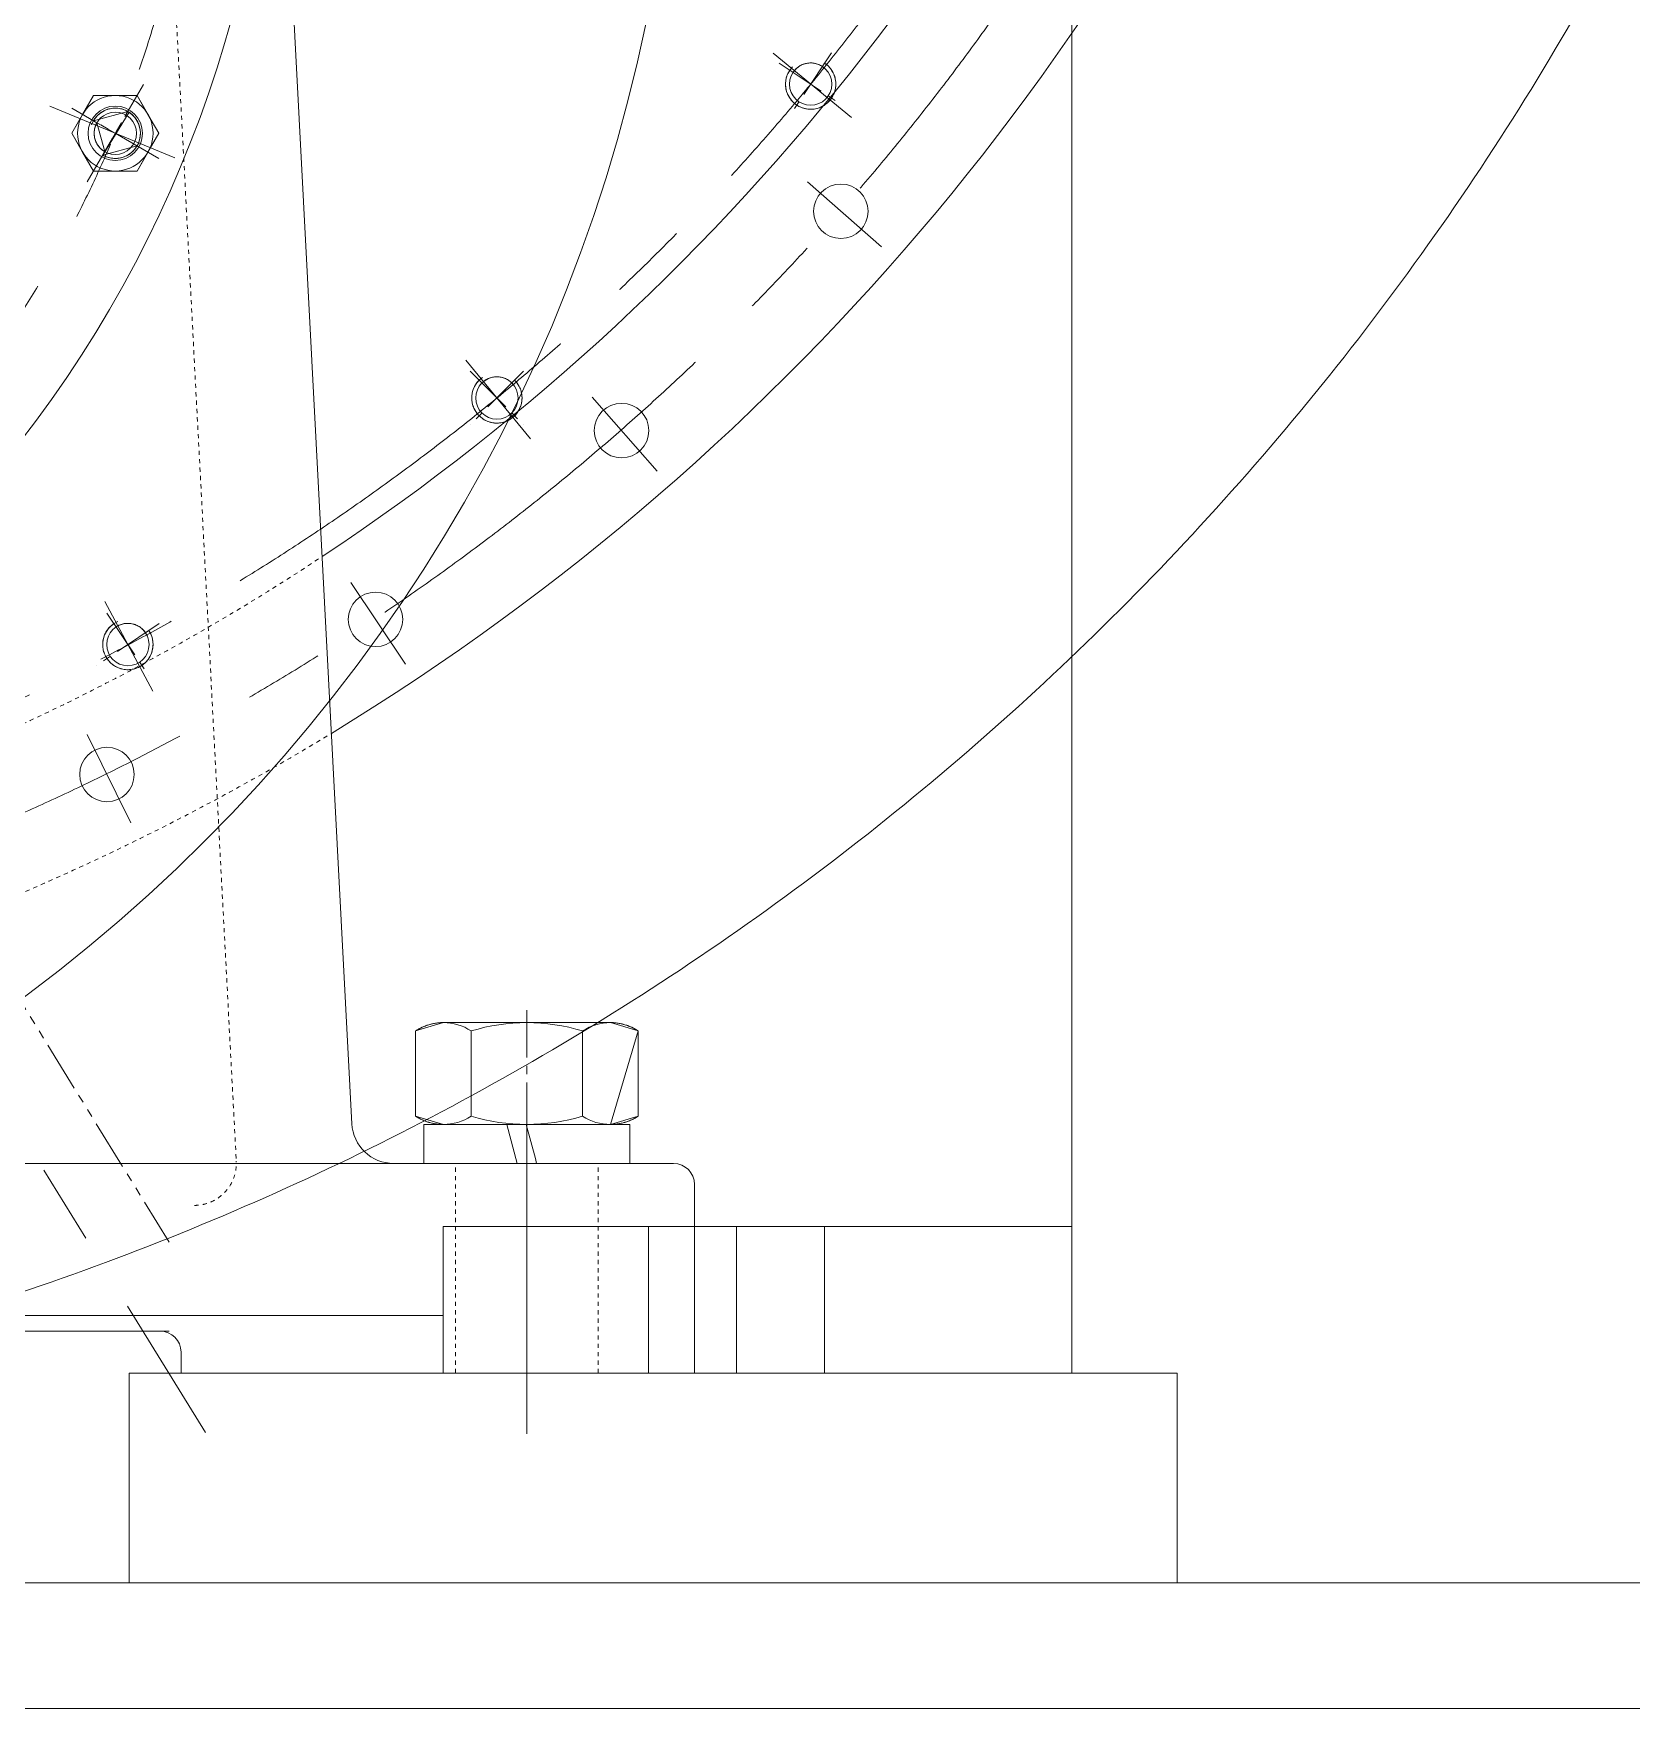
# Model space of a CAD drawing. Header units: millimetres. Extents: x 2 to 671028, y -1 to 511258.
# Drawn here: x 109114 to 118796, y 82468 to 92616 of the extents above; entities that cross this region are included whole.
import ezdxf

# ---------------------------------------------------------------- set-up
doc = ezdxf.new("R2010")
doc.units = ezdxf.units.MM
doc.header["$LTSCALE"] = 25.4
for name, pattern in [('ACAD_ISO02W100', [15, 12, -3]), ('CENTER', [50.8, 31.75, -6.35, 6.35, -6.35]), ('双点画线', [22, 12, -2, 2, -2, 2, -2]), ('点画线', [18, 12, -2, 2, -2]), ('虚线', [2, 1, -1])]:
    doc.linetypes.add(name, pattern=pattern)
for name, color, linetype, lineweight in [('CAXA1', 5, 'CENTER', 5), ('中心线层', 5, 'CENTER', 5), ('细实线层', 7, 'Continuous', 5), ('虚线层', 6, 'ACAD_ISO02W100', 5)]:
    doc.layers.add(name, color=color, linetype=linetype, lineweight=lineweight)

msp = doc.modelspace()

# ---------------------------------------------------------------- linework, layer by layer
at = {"color": 7, "lineweight": 5}
for p, q in [((115405.35, 105015.85), (115405.35, 84499.48)), ((110569.25, 95045.88), (111042.75, 86010.98)), ((113673.94, 92342.66), (113672.38, 92334.84)), ((113675.9, 92350.4), (113673.94, 92342.66)), ((113678.27, 92358.02), (113675.9, 92350.4)), ((113681.03, 92365.5), (113678.27, 92358.02)), ((113684.18, 92372.83), (113681.03, 92365.5)), ((113687.71, 92379.99), (113684.18, 92372.83)), ((113691.61, 92386.95), (113687.71, 92379.99)), ((113695.86, 92393.7), (113691.61, 92386.95)), ((113715.87, 92380.33), (113695.86, 92393.7)), ((113695.86, 92393.7), (113695.86, 92393.7)), ((113719.75, 92385.82), (113715.87, 92380.33)), ((113715.87, 92380.33), (113715.87, 92380.33)), ((113723.91, 92391.1), (113719.75, 92385.82)), ((113728.34, 92396.15), (113723.91, 92391.1)), ((113733.02, 92400.96), (113728.34, 92396.15)), ((113737.96, 92405.52), (113733.02, 92400.96)), ((113743.12, 92409.82), (113737.96, 92405.52)), ((113748.51, 92413.84), (113743.12, 92409.82)), ((113754.09, 92417.57), (113748.51, 92413.84)), ((113759.87, 92421.01), (113754.09, 92417.57)), ((113765.82, 92424.14), (113759.87, 92421.01)), ((113771.92, 92426.95), (113765.82, 92424.14)), ((113778.16, 92429.44), (113771.92, 92426.95)), ((113784.52, 92431.6), (113778.16, 92429.44)), ((113790.99, 92433.42), (113784.52, 92431.6)), ((113797.54, 92434.9), (113790.99, 92433.42)), ((113804.16, 92436.04), (113797.54, 92434.9)), ((113810.84, 92436.83), (113804.16, 92436.04)), ((113817.54, 92437.27), (113810.84, 92436.83)), ((113824.26, 92437.36), (113817.54, 92437.27)), ((113830.97, 92437.1), (113824.26, 92437.36)), ((113837.66, 92436.48), (113830.97, 92437.1)), ((113844.31, 92435.52), (113837.66, 92436.48)), ((113850.9, 92434.21), (113844.31, 92435.52)), ((113857.42, 92432.55), (113850.9, 92434.21)), ((113863.83, 92430.56), (113857.42, 92432.55)), ((113870.14, 92428.23), (113863.83, 92430.56)), ((113876.31, 92425.58), (113870.14, 92428.23)), ((113882.34, 92422.61), (113876.31, 92425.58)), ((113888.2, 92419.33), (113882.34, 92422.61)), ((113893.88, 92415.74), (113888.2, 92419.33)), ((113907.25, 92435.75), (113893.88, 92415.74)), ((113893.88, 92415.74), (113893.88, 92415.74)), ((113913.76, 92431.14), (113907.25, 92435.75)), ((113907.25, 92435.75), (113907.25, 92435.75)), ((113920.03, 92426.2), (113913.76, 92431.14)), ((113926.03, 92420.94), (113920.03, 92426.2)), ((113931.74, 92415.37), (113926.03, 92420.94)), ((113937.16, 92409.51), (113931.74, 92415.37)), ((113942.26, 92403.38), (113937.16, 92409.51)), ((113947.04, 92396.99), (113942.26, 92403.38)), ((113951.47, 92390.35), (113947.04, 92396.99)), ((113955.55, 92383.5), (113951.47, 92390.35)), ((113959.26, 92376.44), (113955.55, 92383.5)), ((113962.6, 92369.19), (113959.26, 92376.44)), ((113965.56, 92361.78), (113962.6, 92369.19)), ((113968.12, 92354.22), (113965.56, 92361.78)), ((113970.29, 92346.54), (113968.12, 92354.22)), ((113972.05, 92338.76), (113970.29, 92346.54)), ((109477.57, 92239.78), (109345.59, 92011.18)), ((109411.58, 92125.48), (109477.57, 92239.78)), ((109477.57, 92239.78), (109477.57, 92239.78)), ((109477.57, 92239.78), (109609.56, 92239.78)), ((109741.54, 92239.78), (109477.57, 92239.78)), ((109609.56, 92239.78), (109609.56, 92239.78)), ((109609.56, 92239.78), (109741.54, 92239.78)), ((109741.54, 92239.78), (109741.54, 92239.78)), ((109741.54, 92239.78), (109807.53, 92125.48)), ((109873.52, 92011.18), (109741.54, 92239.78)), ((113670.51, 92319), (113670.19, 92311.03)), ((113670.19, 92311.03), (113670.3, 92303.05)), ((113670.3, 92303.05), (113670.82, 92295.09)), ((113671.24, 92326.94), (113670.51, 92319)), ((113670.82, 92295.09), (113671.76, 92287.16)), ((113672.38, 92334.84), (113671.24, 92326.94)), ((113671.76, 92287.16), (113673.11, 92279.3)), ((113673.11, 92279.3), (113674.87, 92271.52)), ((113674.87, 92271.52), (113677.03, 92263.84)), ((113677.03, 92263.84), (113679.6, 92256.28)), ((113679.6, 92256.28), (113682.56, 92248.87)), ((113682.56, 92248.87), (113685.9, 92241.63)), ((113685.9, 92241.63), (113689.61, 92234.56)), ((113957.45, 92238.07), (113960.98, 92245.23)), ((113960.98, 92245.23), (113964.13, 92252.56)), ((113964.13, 92252.56), (113966.89, 92260.04)), ((113966.89, 92260.04), (113969.26, 92267.66)), ((113969.26, 92267.66), (113971.22, 92275.4)), ((113971.22, 92275.4), (113972.78, 92283.22)), ((113973.4, 92330.9), (113972.05, 92338.76)), ((113972.78, 92283.22), (113973.92, 92291.12)), ((113974.34, 92322.98), (113973.4, 92330.9)), ((113973.92, 92291.12), (113974.65, 92299.06)), ((113974.86, 92315.01), (113974.34, 92322.98)), ((113974.65, 92299.06), (113974.97, 92307.04)), ((113974.97, 92307.04), (113974.86, 92315.01)), ((109477.57, 92087.38), (109685.76, 92143.17)), ((109526.55, 92139), (109519.98, 92134.48)), ((109533.36, 92143.17), (109526.55, 92139)), ((109540.37, 92146.97), (109533.36, 92143.17)), ((109692.56, 92139), (109533.36, 91879.2)), ((109547.57, 92150.41), (109540.37, 92146.97)), ((109554.94, 92153.46), (109547.57, 92150.41)), ((109562.46, 92156.12), (109554.94, 92153.46)), ((109570.11, 92158.39), (109562.46, 92156.12)), ((109577.87, 92160.25), (109570.11, 92158.39)), ((109585.72, 92161.71), (109577.87, 92160.25)), ((109593.63, 92162.75), (109585.72, 92161.71)), ((109601.58, 92163.37), (109593.63, 92162.75)), ((109609.56, 92163.58), (109601.58, 92163.37)), ((109617.53, 92163.37), (109609.56, 92163.58)), ((109625.49, 92162.75), (109617.53, 92163.37)), ((109633.4, 92161.71), (109625.49, 92162.75)), ((109641.24, 92160.25), (109633.4, 92161.71)), ((109649, 92158.39), (109641.24, 92160.25)), ((109656.65, 92156.12), (109649, 92158.39)), ((109664.17, 92153.46), (109656.65, 92156.12)), ((109671.54, 92150.41), (109664.17, 92153.46)), ((109678.74, 92146.97), (109671.54, 92150.41)), ((109685.76, 92143.17), (109678.74, 92146.97)), ((109699.13, 92134.48), (109692.56, 92139)), ((113689.61, 92234.56), (113693.69, 92227.71)), ((113693.69, 92227.71), (113698.12, 92221.07)), ((113698.12, 92221.07), (113702.9, 92214.68)), ((113702.9, 92214.68), (113708, 92208.55)), ((113708, 92208.55), (113713.41, 92202.69)), ((113713.41, 92202.69), (113719.13, 92197.12)), ((113719.13, 92197.12), (113725.13, 92191.86)), ((113725.13, 92191.86), (113731.39, 92186.92)), ((113731.39, 92186.92), (113737.91, 92182.31)), ((113737.91, 92182.31), (113737.91, 92182.31)), ((113737.91, 92182.31), (113744.66, 92178.06)), ((113744.66, 92178.06), (113751.62, 92174.16)), ((113751.62, 92174.16), (113758.78, 92170.63)), ((113758.78, 92170.63), (113766.11, 92167.48)), ((113766.11, 92167.48), (113773.59, 92164.72)), ((113773.59, 92164.72), (113781.21, 92162.35)), ((113781.21, 92162.35), (113788.94, 92160.39)), ((113788.94, 92160.39), (113796.77, 92158.83)), ((113796.77, 92158.83), (113804.67, 92157.69)), ((113804.67, 92157.69), (113812.61, 92156.96)), ((113812.61, 92156.96), (113820.58, 92156.64)), ((113820.58, 92156.64), (113828.56, 92156.75)), ((113828.56, 92156.75), (113836.52, 92157.27)), ((113836.52, 92157.27), (113844.45, 92158.21)), ((113844.45, 92158.21), (113852.31, 92159.56)), ((113852.31, 92159.56), (113860.09, 92161.32)), ((113860.09, 92161.32), (113867.77, 92163.49)), ((113867.77, 92163.49), (113875.33, 92166.05)), ((113875.33, 92166.05), (113882.74, 92169.01)), ((113882.74, 92169.01), (113889.98, 92172.35)), ((113889.98, 92172.35), (113897.04, 92176.06)), ((113897.04, 92176.06), (113903.9, 92180.14)), ((113903.9, 92180.14), (113910.54, 92184.57)), ((113910.54, 92184.57), (113916.93, 92189.35)), ((113916.93, 92189.35), (113923.06, 92194.45)), ((113923.06, 92194.45), (113928.92, 92199.87)), ((113928.92, 92199.87), (113934.49, 92205.58)), ((113934.49, 92205.58), (113939.75, 92211.58)), ((113939.75, 92211.58), (113944.69, 92217.85)), ((113944.69, 92217.85), (113949.3, 92224.36)), ((113949.3, 92224.36), (113953.55, 92231.11)), ((113953.55, 92231.11), (113957.45, 92238.07)), ((109345.59, 92011.18), (109411.58, 92125.48)), ((109411.58, 92125.48), (109411.58, 92125.48)), ((109481.74, 92094.19), (109477.57, 92087.38)), ((109498.41, 92075.35), (109477.57, 92087.38)), ((109477.57, 92087.38), (109741.54, 91934.98)), ((109486.26, 92100.76), (109481.74, 92094.19)), ((109484.02, 92037.87), (109482.8, 92031.26)), ((109485.59, 92044.4), (109484.02, 92037.87)), ((109487.5, 92050.84), (109485.59, 92044.4)), ((109491.12, 92107.09), (109486.26, 92100.76)), ((109489.74, 92057.18), (109487.5, 92050.84)), ((109492.31, 92063.38), (109489.74, 92057.18)), ((109496.3, 92113.16), (109491.12, 92107.09)), ((109495.2, 92069.45), (109492.31, 92063.38)), ((109498.41, 92075.35), (109495.2, 92069.45)), ((109501.79, 92118.95), (109496.3, 92113.16)), ((109545.39, 91900.04), (109498.41, 92075.35)), ((109545.39, 91900.04), (109498.41, 92075.35)), ((109507.58, 92124.44), (109501.79, 92118.95)), ((109513.65, 92129.62), (109507.58, 92124.44)), ((109519.98, 92134.48), (109513.65, 92129.62)), ((109705.46, 92129.62), (109699.13, 92134.48)), ((109711.53, 92124.44), (109705.46, 92129.62)), ((109717.32, 92118.95), (109711.53, 92124.44)), ((109722.81, 92113.16), (109717.32, 92118.95)), ((109727.99, 92107.09), (109722.81, 92113.16)), ((109732.85, 92100.76), (109727.99, 92107.09)), ((109737.37, 92094.19), (109732.85, 92100.76)), ((109741.54, 92087.38), (109737.37, 92094.19)), ((109745.35, 92080.37), (109741.54, 92087.38)), ((109748.78, 92073.17), (109745.35, 92080.37)), ((109751.83, 92065.8), (109748.78, 92073.17)), ((109754.5, 92058.28), (109751.83, 92065.8)), ((109756.76, 92050.63), (109754.5, 92058.28)), ((109758.63, 92042.87), (109756.76, 92050.63)), ((109760.08, 92035.02), (109758.63, 92042.87)), ((109807.53, 92125.48), (109807.53, 92125.48)), ((109807.53, 92125.48), (109873.52, 92011.18)), ((109411.58, 91896.88), (109345.59, 92011.18)), ((109345.59, 92011.18), (109345.59, 92011.18)), ((109345.59, 92011.18), (109477.57, 91782.58)), ((109481.39, 92017.9), (109481.22, 92011.18)), ((109481.22, 92011.18), (109481.39, 92004.47)), ((109481.92, 92024.6), (109481.39, 92017.9)), ((109481.39, 92004.47), (109481.92, 91997.77)), ((109482.8, 92031.26), (109481.92, 92024.6)), ((109481.92, 91997.77), (109482.8, 91991.11)), ((109482.8, 91991.11), (109484.02, 91984.5)), ((109484.02, 91984.5), (109485.59, 91977.97)), ((109485.59, 91977.97), (109487.5, 91971.52)), ((109487.5, 91971.52), (109489.74, 91965.19)), ((109489.74, 91965.19), (109492.31, 91958.98)), ((109492.31, 91958.98), (109495.2, 91952.92)), ((109495.2, 91952.92), (109498.41, 91947.01)), ((109498.41, 91947.01), (109501.92, 91941.28)), ((109501.92, 91941.28), (109505.73, 91935.75)), ((109505.73, 91935.75), (109509.82, 91930.42)), ((109741.54, 91934.98), (109533.36, 91879.2)), ((109737.37, 91928.18), (109741.54, 91934.98)), ((109741.54, 91782.58), (109873.52, 92011.18)), ((109741.54, 91934.98), (109745.35, 91942)), ((109745.35, 91942), (109748.78, 91949.2)), ((109748.78, 91949.2), (109751.83, 91956.57)), ((109751.83, 91956.57), (109754.5, 91964.09)), ((109754.5, 91964.09), (109756.76, 91971.74)), ((109756.76, 91971.74), (109758.63, 91979.5)), ((109758.63, 91979.5), (109760.08, 91987.34)), ((109761.12, 92027.11), (109760.08, 92035.02)), ((109760.08, 91987.34), (109761.12, 91995.25)), ((109761.75, 92019.16), (109761.12, 92027.11)), ((109761.12, 91995.25), (109761.75, 92003.21)), ((109761.96, 92011.18), (109761.75, 92019.16)), ((109761.75, 92003.21), (109761.96, 92011.18)), ((109873.52, 92011.18), (109807.53, 91896.88)), ((109873.52, 92011.18), (109873.52, 92011.18)), ((109477.57, 91782.58), (109411.58, 91896.88)), ((109411.58, 91896.88), (109411.58, 91896.88)), ((109509.82, 91930.42), (109514.18, 91925.31)), ((109514.18, 91925.31), (109518.81, 91920.43)), ((109518.81, 91920.43), (109523.68, 91915.81)), ((109523.68, 91915.81), (109528.79, 91911.44)), ((109528.79, 91911.44), (109534.12, 91907.35)), ((109533.36, 91879.2), (109545.39, 91900.04)), ((109533.36, 91879.2), (109540.37, 91875.39)), ((109534.12, 91907.35), (109539.66, 91903.55)), ((109539.66, 91903.55), (109545.39, 91900.04)), ((109540.37, 91875.39), (109547.57, 91871.96)), ((109547.57, 91871.96), (109554.94, 91868.91)), ((109554.94, 91868.91), (109562.46, 91866.24)), ((109562.46, 91866.24), (109570.11, 91863.98)), ((109570.11, 91863.98), (109577.87, 91862.11)), ((109577.87, 91862.11), (109585.72, 91860.66)), ((109585.72, 91860.66), (109593.63, 91859.62)), ((109593.63, 91859.62), (109601.58, 91858.99)), ((109601.58, 91858.99), (109609.56, 91858.78)), ((109609.56, 91858.78), (109617.53, 91858.99)), ((109617.53, 91858.99), (109625.49, 91859.62)), ((109625.49, 91859.62), (109633.4, 91860.66)), ((109633.4, 91860.66), (109641.24, 91862.11)), ((109641.24, 91862.11), (109649, 91863.98)), ((109649, 91863.98), (109656.65, 91866.24)), ((109656.65, 91866.24), (109664.17, 91868.91)), ((109664.17, 91868.91), (109671.54, 91871.96)), ((109671.54, 91871.96), (109678.74, 91875.39)), ((109678.74, 91875.39), (109685.76, 91879.2)), ((109685.76, 91879.2), (109692.56, 91883.37)), ((109692.56, 91883.37), (109699.13, 91887.89)), ((109699.13, 91887.89), (109705.46, 91892.75)), ((109705.46, 91892.75), (109711.53, 91897.93)), ((109711.53, 91897.93), (109717.32, 91903.42)), ((109717.32, 91903.42), (109722.81, 91909.21)), ((109722.81, 91909.21), (109727.99, 91915.28)), ((109727.99, 91915.28), (109732.85, 91921.61)), ((109732.85, 91921.61), (109737.37, 91928.18)), ((109807.53, 91896.88), (109741.54, 91782.58)), ((109609.56, 91782.58), (109477.57, 91782.58)), ((109477.57, 91782.58), (109477.57, 91782.58)), ((109477.57, 91782.58), (109741.54, 91782.58)), ((109741.54, 91782.58), (109609.56, 91782.58)), ((109609.56, 91782.58), (109609.56, 91782.58)), ((109741.54, 91782.58), (109741.54, 91782.58)), ((111813.54, 90515.52), (111808.05, 90509.73)), ((111830.56, 90498.51), (111813.54, 90515.52)), ((111813.54, 90515.52), (111813.54, 90515.52)), ((111851.41, 90515.39), (111845.87, 90511.59)), ((111857.14, 90518.9), (111851.41, 90515.39)), ((111863.04, 90522.11), (111857.14, 90518.9)), ((111869.11, 90525), (111863.04, 90522.11)), ((111875.31, 90527.57), (111869.11, 90525)), ((111881.65, 90529.82), (111875.31, 90527.57)), ((111888.09, 90531.72), (111881.65, 90529.82)), ((111894.62, 90533.29), (111888.09, 90531.72)), ((111901.23, 90534.52), (111894.62, 90533.29)), ((111907.89, 90535.39), (111901.23, 90534.52)), ((111914.59, 90535.92), (111907.89, 90535.39)), ((111921.31, 90536.1), (111914.59, 90535.92)), ((111928.02, 90535.92), (111921.31, 90536.1)), ((111934.72, 90535.39), (111928.02, 90535.92)), ((111941.38, 90534.52), (111934.72, 90535.39)), ((111947.99, 90533.29), (111941.38, 90534.52)), ((111954.52, 90531.72), (111947.99, 90533.29)), ((111960.97, 90529.82), (111954.52, 90531.72)), ((111967.3, 90527.57), (111960.97, 90529.82)), ((111973.51, 90525), (111967.3, 90527.57)), ((111979.57, 90522.11), (111973.51, 90525)), ((111985.48, 90518.9), (111979.57, 90522.11)), ((111991.21, 90515.39), (111985.48, 90518.9)), ((111996.74, 90511.59), (111991.21, 90515.39)), ((112029.07, 90515.52), (112012.06, 90498.51)), ((112034.56, 90509.73), (112029.07, 90515.52)), ((112029.07, 90515.52), (112029.07, 90515.52)), ((111769.11, 90415.73), (111768.91, 90407.76)), ((111769.74, 90423.69), (111769.11, 90415.73)), ((111770.78, 90431.6), (111769.74, 90423.69)), ((111772.24, 90439.44), (111770.78, 90431.6)), ((111774.1, 90447.2), (111772.24, 90439.44)), ((111776.36, 90454.85), (111774.1, 90447.2)), ((111779.03, 90462.37), (111776.36, 90454.85)), ((111782.08, 90469.74), (111779.03, 90462.37)), ((111785.52, 90476.95), (111782.08, 90469.74)), ((111789.32, 90483.96), (111785.52, 90476.95)), ((111793.49, 90490.76), (111789.32, 90483.96)), ((111798.01, 90497.34), (111793.49, 90490.76)), ((111802.87, 90503.67), (111798.01, 90497.34)), ((111808.05, 90509.73), (111802.87, 90503.67)), ((111835.43, 90503.13), (111830.56, 90498.51)), ((111830.56, 90498.51), (111830.56, 90498.51)), ((111840.54, 90507.5), (111835.43, 90503.13)), ((111845.87, 90511.59), (111840.54, 90507.5)), ((112002.07, 90507.5), (111996.74, 90511.59)), ((112007.18, 90503.13), (112002.07, 90507.5)), ((112012.06, 90498.51), (112007.18, 90503.13)), ((112012.06, 90498.51), (112012.06, 90498.51)), ((112039.74, 90503.67), (112034.56, 90509.73)), ((112044.6, 90497.34), (112039.74, 90503.67)), ((112049.12, 90490.76), (112044.6, 90497.34)), ((112053.29, 90483.96), (112049.12, 90490.76)), ((112057.1, 90476.95), (112053.29, 90483.96)), ((112060.53, 90469.74), (112057.1, 90476.95)), ((112063.58, 90462.37), (112060.53, 90469.74)), ((112066.25, 90454.85), (112063.58, 90462.37)), ((112068.51, 90447.2), (112066.25, 90454.85)), ((112070.38, 90439.44), (112068.51, 90447.2)), ((112071.83, 90431.6), (112070.38, 90439.44)), ((112072.87, 90423.69), (112071.83, 90431.6)), ((112073.5, 90415.73), (112072.87, 90423.69)), ((112073.71, 90407.76), (112073.5, 90415.73)), ((111768.91, 90407.76), (111769.11, 90399.78)), ((111769.11, 90399.78), (111769.74, 90391.83)), ((111769.74, 90391.83), (111770.78, 90383.92)), ((111770.78, 90383.92), (111772.24, 90376.07)), ((111772.24, 90376.07), (111774.1, 90368.31)), ((111774.1, 90368.31), (111776.36, 90360.66)), ((111776.36, 90360.66), (111779.03, 90353.14)), ((111779.03, 90353.14), (111782.08, 90345.77)), ((111782.08, 90345.77), (111785.52, 90338.57)), ((111785.52, 90338.57), (111789.32, 90331.56)), ((111789.32, 90331.56), (111793.49, 90324.75)), ((111793.49, 90324.75), (111798.01, 90318.18)), ((111798.01, 90318.18), (111802.87, 90311.85)), ((111802.87, 90311.85), (111808.05, 90305.78)), ((112034.56, 90305.78), (112039.74, 90311.85)), ((112039.74, 90311.85), (112044.6, 90318.18)), ((112044.6, 90318.18), (112049.12, 90324.75)), ((112049.12, 90324.75), (112053.29, 90331.56)), ((112053.29, 90331.56), (112057.1, 90338.57)), ((112057.1, 90338.57), (112060.53, 90345.77)), ((112060.53, 90345.77), (112063.58, 90353.14)), ((112063.58, 90353.14), (112066.25, 90360.66)), ((112066.25, 90360.66), (112068.51, 90368.31)), ((112068.51, 90368.31), (112070.38, 90376.07)), ((112070.38, 90376.07), (112071.83, 90383.92)), ((112071.83, 90383.92), (112072.87, 90391.83)), ((112072.87, 90391.83), (112073.5, 90399.78)), ((112073.5, 90399.78), (112073.71, 90407.76)), ((111808.05, 90305.78), (111813.54, 90299.99)), ((111813.54, 90299.99), (111813.54, 90299.99)), ((111813.54, 90299.99), (111819.33, 90294.5)), ((111819.33, 90294.5), (111825.4, 90289.32)), ((111825.4, 90289.32), (111831.73, 90284.46)), ((111831.73, 90284.46), (111838.3, 90279.94)), ((111838.3, 90279.94), (111845.11, 90275.77)), ((111845.11, 90275.77), (111852.12, 90271.97)), ((111852.12, 90271.97), (111859.32, 90268.53)), ((111859.32, 90268.53), (111866.69, 90265.48)), ((111866.69, 90265.48), (111874.21, 90262.82)), ((111874.21, 90262.82), (111881.86, 90260.55)), ((111881.86, 90260.55), (111889.62, 90258.69)), ((111889.62, 90258.69), (111897.47, 90257.23)), ((111897.47, 90257.23), (111905.38, 90256.19)), ((111905.38, 90256.19), (111913.33, 90255.57)), ((111913.33, 90255.57), (111921.31, 90255.36)), ((111921.31, 90255.36), (111929.28, 90255.57)), ((111929.28, 90255.57), (111937.24, 90256.19)), ((111937.24, 90256.19), (111945.15, 90257.23)), ((111945.15, 90257.23), (111952.99, 90258.69)), ((111952.99, 90258.69), (111960.75, 90260.55)), ((111960.75, 90260.55), (111968.4, 90262.82)), ((111968.4, 90262.82), (111975.92, 90265.48)), ((111975.92, 90265.48), (111983.29, 90268.53)), ((111983.29, 90268.53), (111990.49, 90271.97)), ((111990.49, 90271.97), (111997.51, 90275.77)), ((111997.51, 90275.77), (112004.31, 90279.94)), ((112004.31, 90279.94), (112010.88, 90284.46)), ((112010.88, 90284.46), (112017.21, 90289.32)), ((112017.21, 90289.32), (112023.28, 90294.5)), ((112023.28, 90294.5), (112029.07, 90299.99)), ((112029.07, 90299.99), (112034.56, 90305.78)), ((109556.76, 88995.26), (109552.68, 88988.4)), ((109561.19, 89001.89), (109556.76, 88995.26)), ((109565.96, 89008.29), (109561.19, 89001.89)), ((109571.06, 89014.42), (109565.96, 89008.29)), ((109576.48, 89020.28), (109571.06, 89014.42)), ((109582.2, 89025.85), (109576.48, 89020.28)), ((109588.19, 89031.11), (109582.2, 89025.85)), ((109594.46, 89036.05), (109588.19, 89031.11)), ((109600.98, 89040.65), (109594.46, 89036.05)), ((109614.34, 89020.65), (109600.98, 89040.65)), ((109600.98, 89040.65), (109600.98, 89040.65)), ((109620.03, 89024.23), (109614.34, 89020.65)), ((109614.34, 89020.65), (109614.34, 89020.65)), ((109625.89, 89027.52), (109620.03, 89024.23)), ((109631.91, 89030.49), (109625.89, 89027.52)), ((109638.09, 89033.14), (109631.91, 89030.49)), ((109644.39, 89035.47), (109638.09, 89033.14)), ((109650.81, 89037.46), (109644.39, 89035.47)), ((109657.32, 89039.11), (109650.81, 89037.46)), ((109663.91, 89040.42), (109657.32, 89039.11)), ((109670.56, 89041.39), (109663.91, 89040.42)), ((109677.25, 89042), (109670.56, 89041.39)), ((109683.97, 89042.27), (109677.25, 89042)), ((109690.68, 89042.18), (109683.97, 89042.27)), ((109697.39, 89041.74), (109690.68, 89042.18)), ((109704.06, 89040.95), (109697.39, 89041.74)), ((109710.68, 89039.81), (109704.06, 89040.95)), ((109717.24, 89038.33), (109710.68, 89039.81)), ((109723.7, 89036.5), (109717.24, 89038.33)), ((109730.07, 89034.34), (109723.7, 89036.5)), ((109736.31, 89031.85), (109730.07, 89034.34)), ((109742.41, 89029.04), (109736.31, 89031.85)), ((109748.36, 89025.91), (109742.41, 89029.04)), ((109754.13, 89022.48), (109748.36, 89025.91)), ((109759.72, 89018.74), (109754.13, 89022.48)), ((109765.1, 89014.72), (109759.72, 89018.74)), ((109770.27, 89010.43), (109765.1, 89014.72)), ((109775.2, 89005.87), (109770.27, 89010.43)), ((109779.89, 89001.05), (109775.2, 89005.87)), ((109784.32, 88996), (109779.89, 89001.05)), ((109788.48, 88990.73), (109784.32, 88996)), ((109812.36, 88998.61), (109792.36, 88985.24)), ((109816.62, 88991.86), (109812.36, 88998.61)), ((109812.36, 88998.61), (109812.36, 88998.61)), ((109533.36, 88919.92), (109533.26, 88911.94)), ((109533.26, 88911.94), (109533.57, 88903.97)), ((109533.88, 88927.88), (109533.36, 88919.92)), ((109533.57, 88903.97), (109534.3, 88896.02)), ((109534.82, 88935.8), (109533.88, 88927.88)), ((109534.3, 88896.02), (109535.45, 88888.13)), ((109536.17, 88943.67), (109534.82, 88935.8)), ((109537.93, 88951.45), (109536.17, 88943.67)), ((109540.1, 88959.13), (109537.93, 88951.45)), ((109542.66, 88966.68), (109540.1, 88959.13)), ((109545.62, 88974.1), (109542.66, 88966.68)), ((109548.96, 88981.34), (109545.62, 88974.1)), ((109552.68, 88988.4), (109548.96, 88981.34)), ((109792.36, 88985.24), (109788.48, 88990.73)), ((109792.36, 88985.24), (109792.36, 88985.24)), ((109820.52, 88984.9), (109816.62, 88991.86)), ((109824.05, 88977.74), (109820.52, 88984.9)), ((109827.2, 88970.41), (109824.05, 88977.74)), ((109829.96, 88962.92), (109827.2, 88970.41)), ((109832.32, 88955.3), (109829.96, 88962.92)), ((109834.29, 88947.57), (109832.32, 88955.3)), ((109835.84, 88939.75), (109834.29, 88947.57)), ((109835.12, 88884.2), (109836.47, 88892.07)), ((109836.99, 88931.85), (109835.84, 88939.75)), ((109836.47, 88892.07), (109837.41, 88899.99)), ((109837.72, 88923.9), (109836.99, 88931.85)), ((109837.41, 88899.99), (109837.93, 88907.95)), ((109838.03, 88915.93), (109837.72, 88923.9)), ((109837.93, 88907.95), (109838.03, 88915.93)), ((109535.45, 88888.13), (109537, 88880.3)), ((109537, 88880.3), (109538.97, 88872.57)), ((109538.97, 88872.57), (109541.33, 88864.95)), ((109541.33, 88864.95), (109544.09, 88857.46)), ((109544.09, 88857.46), (109547.24, 88850.13)), ((109547.24, 88850.13), (109550.77, 88842.98)), ((109550.77, 88842.98), (109554.67, 88836.02)), ((109554.67, 88836.02), (109558.93, 88829.27)), ((109558.93, 88829.27), (109558.93, 88829.27)), ((109558.93, 88829.27), (109563.53, 88822.75)), ((109563.53, 88822.75), (109568.47, 88816.49)), ((109568.47, 88816.49), (109573.73, 88810.49)), ((109573.73, 88810.49), (109579.3, 88804.77)), ((109579.3, 88804.77), (109585.16, 88799.36)), ((109585.16, 88799.36), (109591.3, 88794.25)), ((109591.3, 88794.25), (109597.69, 88789.48)), ((109597.69, 88789.48), (109604.32, 88785.05)), ((109770.31, 88787.22), (109776.83, 88791.83)), ((109776.83, 88791.83), (109783.1, 88796.76)), ((109783.1, 88796.76), (109789.09, 88802.03)), ((109789.09, 88802.03), (109794.81, 88807.59)), ((109794.81, 88807.59), (109800.23, 88813.45)), ((109800.23, 88813.45), (109805.33, 88819.59)), ((109805.33, 88819.59), (109810.1, 88825.98)), ((109810.1, 88825.98), (109814.53, 88832.61)), ((109814.53, 88832.61), (109818.61, 88839.47)), ((109818.61, 88839.47), (109822.33, 88846.53)), ((109822.33, 88846.53), (109825.67, 88853.78)), ((109825.67, 88853.78), (109828.63, 88861.19)), ((109828.63, 88861.19), (109831.19, 88868.74)), ((109831.19, 88868.74), (109833.36, 88876.42)), ((109833.36, 88876.42), (109835.12, 88884.2)), ((109604.32, 88785.05), (109611.18, 88780.97)), ((109611.18, 88780.97), (109618.24, 88777.25)), ((109618.24, 88777.25), (109625.49, 88773.91)), ((109625.49, 88773.91), (109632.9, 88770.96)), ((109632.9, 88770.96), (109640.45, 88768.39)), ((109640.45, 88768.39), (109648.13, 88766.23)), ((109648.13, 88766.23), (109655.91, 88764.46)), ((109655.91, 88764.46), (109663.78, 88763.11)), ((109663.78, 88763.11), (109671.7, 88762.18)), ((109671.7, 88762.18), (109679.66, 88761.65)), ((109679.66, 88761.65), (109687.64, 88761.55)), ((109687.64, 88761.55), (109695.61, 88761.86)), ((109695.61, 88761.86), (109703.56, 88762.59)), ((109703.56, 88762.59), (109711.45, 88763.74)), ((109711.45, 88763.74), (109719.28, 88765.29)), ((109719.28, 88765.29), (109727.01, 88767.26)), ((109727.01, 88767.26), (109734.63, 88769.62)), ((109734.63, 88769.62), (109742.12, 88772.39)), ((109742.12, 88772.39), (109749.45, 88775.54)), ((109749.45, 88775.54), (109756.6, 88779.06)), ((109756.6, 88779.06), (109763.57, 88782.96)), ((109763.57, 88782.96), (109770.31, 88787.22)), ((111428.66, 86572.81), (111597.3, 86623.71)), ((111428.66, 86572.81), (111597.3, 86623.71)), ((111433.65, 86576.06), (111428.66, 86572.81)), ((111428.66, 86057.39), (111428.66, 86572.81)), ((111428.66, 86057.39), (111428.66, 86572.81)), ((111438.71, 86579.21), (111433.65, 86576.06)), ((111443.83, 86582.26), (111438.71, 86579.21)), ((111449, 86585.21), (111443.83, 86582.26)), ((111454.23, 86588.05), (111449, 86585.21)), ((111459.52, 86590.8), (111454.23, 86588.05)), ((111464.86, 86593.44), (111459.52, 86590.8)), ((111470.25, 86595.97), (111464.86, 86593.44)), ((111475.69, 86598.4), (111470.25, 86595.97)), ((111481.18, 86600.72), (111475.69, 86598.4)), ((111486.7, 86602.94), (111481.18, 86600.72)), ((111492.28, 86605.05), (111486.7, 86602.94)), ((111497.89, 86607.04), (111492.28, 86605.05)), ((111503.54, 86608.93), (111497.89, 86607.04)), ((111509.22, 86610.71), (111503.54, 86608.93)), ((111514.94, 86612.37), (111509.22, 86610.71)), ((111520.69, 86613.93), (111514.94, 86612.37)), ((111526.47, 86615.37), (111520.69, 86613.93)), ((111532.28, 86616.69), (111526.47, 86615.37)), ((111538.11, 86617.91), (111532.28, 86616.69)), ((111543.97, 86619.01), (111538.11, 86617.91)), ((111549.84, 86619.99), (111543.97, 86619.01)), ((111555.73, 86620.86), (111549.84, 86619.99)), ((111561.64, 86621.62), (111555.73, 86620.86)), ((111567.57, 86622.26), (111561.64, 86621.62)), ((111573.5, 86622.78), (111567.57, 86622.26)), ((111579.44, 86623.19), (111573.5, 86622.78)), ((111585.39, 86623.48), (111579.44, 86623.19)), ((111591.35, 86623.65), (111585.39, 86623.48)), ((111597.3, 86623.71), (111591.35, 86623.65)), ((111597.3, 86623.71), (112103.23, 86623.71)), ((112609.17, 86623.71), (111597.3, 86623.71)), ((111765.95, 86572.81), (111765.95, 86057.39)), ((112103.23, 86623.71), (112103.23, 86623.71)), ((112103.23, 86623.71), (112609.17, 86623.71)), ((112440.52, 86572.81), (112440.52, 86057.39)), ((112609.17, 86623.71), (112777.81, 86572.81)), ((112615.12, 86623.65), (112609.17, 86623.71)), ((112609.17, 86623.71), (112777.81, 86572.81)), ((112777.81, 86572.81), (112609.17, 86006.49)), ((112621.08, 86623.48), (112615.12, 86623.65)), ((112627.03, 86623.19), (112621.08, 86623.48)), ((112632.97, 86622.78), (112627.03, 86623.19)), ((112638.9, 86622.26), (112632.97, 86622.78)), ((112644.83, 86621.62), (112638.9, 86622.26)), ((112650.73, 86620.86), (112644.83, 86621.62)), ((112656.63, 86619.99), (112650.73, 86620.86)), ((112662.5, 86619.01), (112656.63, 86619.99)), ((112668.36, 86617.91), (112662.5, 86619.01)), ((112674.19, 86616.69), (112668.36, 86617.91)), ((112680, 86615.37), (112674.19, 86616.69)), ((112685.78, 86613.93), (112680, 86615.37)), ((112691.53, 86612.37), (112685.78, 86613.93)), ((112697.25, 86610.71), (112691.53, 86612.37)), ((112702.93, 86608.93), (112697.25, 86610.71)), ((112708.58, 86607.04), (112702.93, 86608.93)), ((112714.19, 86605.05), (112708.58, 86607.04)), ((112719.76, 86602.94), (112714.19, 86605.05)), ((112725.29, 86600.72), (112719.76, 86602.94)), ((112730.78, 86598.4), (112725.29, 86600.72)), ((112736.22, 86595.97), (112730.78, 86598.4)), ((112741.61, 86593.44), (112736.22, 86595.97)), ((112746.95, 86590.8), (112741.61, 86593.44)), ((112752.23, 86588.05), (112746.95, 86590.8)), ((112757.47, 86585.21), (112752.23, 86588.05)), ((112762.64, 86582.26), (112757.47, 86585.21)), ((112767.76, 86579.21), (112762.64, 86582.26)), ((112772.82, 86576.06), (112767.76, 86579.21)), ((112777.81, 86572.81), (112772.82, 86576.06)), ((112777.81, 86057.39), (112777.81, 86572.81)), ((111597.3, 86006.49), (111428.66, 86057.39)), ((111428.66, 86057.39), (111433.65, 86054.14)), ((111597.3, 86006.49), (111428.66, 86057.39)), ((111433.65, 86054.14), (111438.71, 86050.99)), ((111438.71, 86050.99), (111443.83, 86047.94)), ((112777.81, 86057.39), (112609.17, 86006.49)), ((112762.64, 86047.94), (112767.76, 86050.99)), ((112767.76, 86050.99), (112772.82, 86054.14)), ((112772.82, 86054.14), (112777.81, 86057.39)), ((111443.83, 86047.94), (111449, 86045)), ((111449, 86045), (111454.23, 86042.15)), ((111454.23, 86042.15), (111459.52, 86039.4)), ((111459.52, 86039.4), (111464.86, 86036.76)), ((111464.86, 86036.76), (111470.25, 86034.23)), ((111470.25, 86034.23), (111475.69, 86031.8)), ((111475.69, 86031.8), (111481.18, 86029.48)), ((111479.66, 85770.27), (111479.66, 86006.49)), ((111479.66, 86006.49), (111479.66, 86006.49)), ((111479.66, 86006.49), (111980.77, 86006.49)), ((111479.66, 86006.49), (112726.8, 86006.49)), ((111479.66, 85770.27), (111479.66, 86006.49)), ((111481.18, 86029.48), (111486.7, 86027.26)), ((111486.7, 86027.26), (111492.28, 86025.15)), ((111492.28, 86025.15), (111497.89, 86023.16)), ((111497.89, 86023.16), (111503.54, 86021.27)), ((111503.54, 86021.27), (111509.22, 86019.49)), ((111509.22, 86019.49), (111514.94, 86017.83)), ((111514.94, 86017.83), (111520.69, 86016.27)), ((111520.69, 86016.27), (111526.47, 86014.83)), ((111526.47, 86014.83), (111532.28, 86013.51)), ((111532.28, 86013.51), (111538.11, 86012.29)), ((111538.11, 86012.29), (111543.97, 86011.19)), ((111543.97, 86011.19), (111549.84, 86010.21)), ((111549.84, 86010.21), (111555.73, 86009.34)), ((111555.73, 86009.34), (111561.64, 86008.58)), ((111561.64, 86008.58), (111567.57, 86007.94)), ((111567.57, 86007.94), (111573.5, 86007.42)), ((111573.5, 86007.42), (111579.44, 86007.01)), ((111579.44, 86007.01), (111585.39, 86006.72)), ((111585.39, 86006.72), (111591.35, 86006.55)), ((111591.35, 86006.55), (111597.3, 86006.49)), ((112103.23, 86006.49), (111597.3, 86006.49)), ((112609.17, 86006.49), (111597.3, 86006.49)), ((111980.77, 86006.49), (111980.77, 86006.49)), ((111980.77, 86006.49), (112099.11, 86006.49)), ((112044.07, 85770.27), (111980.77, 86006.49)), ((112099.11, 86006.49), (112099.11, 86006.49)), ((112099.11, 86006.49), (112103.23, 86006.49)), ((112154.47, 85799.85), (112099.11, 86006.49)), ((112103.23, 86006.49), (112103.23, 86006.49)), ((112103.23, 86006.49), (112726.8, 86006.49)), ((112609.17, 86006.49), (112103.23, 86006.49)), ((112103.23, 86006.49), (112103.23, 86006.49)), ((112609.17, 86006.49), (112615.12, 86006.55)), ((112615.12, 86006.55), (112621.08, 86006.72)), ((112621.08, 86006.72), (112627.03, 86007.01)), ((112627.03, 86007.01), (112632.97, 86007.42)), ((112632.97, 86007.42), (112638.9, 86007.94)), ((112638.9, 86007.94), (112644.83, 86008.58)), ((112644.83, 86008.58), (112650.73, 86009.34)), ((112650.73, 86009.34), (112656.63, 86010.21)), ((112656.63, 86010.21), (112662.5, 86011.19)), ((112662.5, 86011.19), (112668.36, 86012.29)), ((112668.36, 86012.29), (112674.19, 86013.51)), ((112674.19, 86013.51), (112680, 86014.83)), ((112680, 86014.83), (112685.78, 86016.27)), ((112685.78, 86016.27), (112691.53, 86017.83)), ((112691.53, 86017.83), (112697.25, 86019.49)), ((112697.25, 86019.49), (112702.93, 86021.27)), ((112702.93, 86021.27), (112708.58, 86023.16)), ((112708.58, 86023.16), (112714.19, 86025.15)), ((112714.19, 86025.15), (112719.76, 86027.26)), ((112719.76, 86027.26), (112725.29, 86029.48)), ((112725.29, 86029.48), (112730.78, 86031.8)), ((112726.8, 86006.49), (112726.8, 86006.49)), ((112726.8, 86006.49), (112726.8, 85770.27)), ((112726.8, 85770.27), (112726.8, 86006.49)), ((112730.78, 86031.8), (112736.22, 86034.23)), ((112736.22, 86034.23), (112741.61, 86036.76)), ((112741.61, 86036.76), (112746.95, 86039.4)), ((112746.95, 86039.4), (112752.23, 86042.15)), ((112752.23, 86042.15), (112757.47, 86045)), ((112757.47, 86045), (112762.64, 86047.94)), ((112992.23, 85770.27), (93434.23, 85770.27)), ((112044.07, 85770.27), (111479.66, 85770.27)), ((111479.66, 85770.27), (111479.66, 85770.27)), ((111479.66, 85770.27), (112726.8, 85770.27)), ((112103.23, 85770.27), (112044.07, 85770.27)), ((112044.07, 85770.27), (112044.07, 85770.27)), ((112162.4, 85770.27), (112103.23, 85770.27)), ((112103.23, 85770.27), (112103.23, 85770.27)), ((112162.4, 85770.27), (112154.47, 85799.85)), ((112726.8, 85770.27), (112162.4, 85770.27)), ((112162.4, 85770.27), (112162.4, 85770.27)), ((113119.23, 85643.27), (113119.23, 84500.34)), ((111595.35, 84499.48), (111595.35, 85388.48)), ((111595.35, 85388.48), (115405.35, 85388.48)), ((112839.95, 85388.48), (112839.95, 84499.48)), ((111595.35, 84848.44), (94831.35, 84848.44)), ((95212.23, 84754.24), (109935.35, 84754.24)), ((110007.73, 84627.24), (110007.73, 84500.27)), ((109692.99, 84500.34), (116042.99, 84500.34)), ((109692.99, 84500.34), (109692.99, 83230.34)), ((110007.73, 84500.34), (113119.23, 84500.34)), ((115405.35, 84499.48), (111595.35, 84499.48)), ((116042.99, 84500.34), (116042.99, 83230.34)), ((119852.99, 83230.34), (88864.99, 83230.34)), ((119852.99, 82468.34), (88864.99, 82468.34))]:
    msp.add_line(p, q, dxfattribs=at)
for centre, radius in [((103213.35, 94659.48), 9811.04), ((113822.58, 92309.03), 128.34), ((109609.56, 92011.18), 228.6), ((109609.56, 92011.18), 165.1), ((109609.56, 92011.18), 128.34), ((114005.68, 91538.57), 165.1), ((111921.31, 90407.76), 128.34), ((112676.97, 90210.03), 165.1), ((111186.22, 89066.29), 165.1), ((109685.65, 88913.94), 128.34), ((109558.94, 88126.91), 165.1)]:
    msp.add_circle(centre, radius, dxfattribs=at)
for centre, radius, start, end in [((103219.97, 101010.37), 14795.5, 301.355793, 238.585014), ((103206.5, 101010.37), 13868.4, 303.508424, 236.55604), ((103213.35, 94660.37), 7366, 148.668749, 31.333257), ((111597.3, 86318.87), 304.84, 56.411319, 123.588681), ((112103.23, 85480.71), 1143, 72.837058, 107.162942), ((112609.17, 86318.87), 304.84, 56.411319, 123.588681), ((111597.3, 86311.33), 304.84, 236.411319, 303.588681), ((112103.23, 87149.49), 1143, 252.837058, 287.162942), ((112609.17, 86311.33), 304.84, 236.411319, 303.588681), ((111296.4, 86024.27), 254, 183, 270), ((112992.23, 85643.27), 127, 0, 90), ((109880.73, 84627.24), 127, 0, 90)]:
    msp.add_arc(centre, radius, start, end, dxfattribs=at)
msp.add_open_spline([(113756.06, 111546.46), (112864.76, 112500.68), (110828.57, 114210.56), (107205.9, 115926.71), (103206.46, 116616.51), (99134.75, 116199.62), (95271.92, 114747.14), (91886.62, 112322.04), (89225.21, 109071.49), (87483.93, 105213.15), (86756.39, 100999.07), (87250.69, 96719.95), (88797.38, 92676.33), (91368.61, 89151.74), (94783.64, 86393.33), (98824.37, 84605.58), (103217.92, 83906.81), (107669.52, 84391.84), (111873.72, 86012.49), (115532.96, 88690.99), (118399.43, 92241.38), (120258.47, 96440.21), (120722.94, 99481.24), (120765.24, 101003.64)], degree=3, knots=[0, 0, 0, 0, 6187.66602572, 12450.35545818, 18783.77638031, 25175.55398045, 31622.06567916, 38124.71359482, 44683.23785819, 51298.55092183, 57973.87072775, 64697.01929391, 71462.74865718, 78273.50179554, 85129.27889684, 92030.08014528, 98977.28584344, 105969.70115191, 113006.62299906, 120087.95118565, 127214.49594475, 134386.49284868, 141603.66326616, 141603.66326616, 141603.66326616, 141603.66326616], dxfattribs=at)
at = {"layer": 'CAXA1', "linetype": 'CENTER', "lineweight": 5, "ltscale": 3}
for p, q in [((113594.58, 92496.14), (114070.16, 92105.84)), ((109213.42, 92175.27), (109970.59, 91861.64)), ((113803.06, 91716.27), (114251.63, 91322.88)), ((105626.32, 91498.4), (110155.28, 84139.43)), ((111734.2, 90635.75), (112124.49, 90160.17)), ((112499.28, 90412.65), (112892.66, 89964.08)), ((111036.5, 89290.36), (111367.97, 88794.29)), ((109546.61, 89174.05), (109836.63, 88631.47)), ((109439.74, 88368.61), (109703.63, 87833.51)), ((112103.23, 84131.67), (112103.23, 86164.73)), ((113373.35, 85388.48), (113373.35, 84499.48)), ((113906.75, 85388.48), (113906.75, 84499.48))]:
    msp.add_line(p, q, dxfattribs=at)
for radius in [14351, 13716]:
    msp.add_circle((103219.97, 101010.37), radius, dxfattribs=at)
msp.add_arc((103213.35, 94660.37), 6921.5, 148.669255, 31.33338, dxfattribs=at)
at = {"layer": '中心线层', "color": 7, "linetype": '点画线', "lineweight": 5}
for p, q in [((113949.58, 92499.1), (113695.58, 92118.96)), ((113632.51, 92436.03), (114012.65, 92182.03)), ((109439.47, 91716.59), (109779.64, 92305.77)), ((109873.52, 91858.78), (109345.59, 92163.58)), ((109495.26, 91813.21), (109723.86, 92209.16)), ((109411.58, 92125.48), (109807.53, 91896.88)), ((111759.66, 90569.4), (112082.95, 90246.11)), ((112082.95, 90569.4), (111759.66, 90246.11)), ((109558.64, 89104.01), (109812.65, 88723.86)), ((109875.72, 89040.94), (109495.57, 88786.93)), ((112103.23, 85955.59), (112103.23, 86699.91)), ((112103.23, 85694.07), (112103.23, 86075.07))]:
    msp.add_line(p, q, dxfattribs=at)
at = {"layer": '细实线层', "color": 7, "linetype": '双点画线', "lineweight": 5}
msp.add_line((105979.47, 91721.75), (109935.35, 85293.96), dxfattribs=at)
at = {"layer": '细实线层', "color": 7, "lineweight": 5}
for centre, start, end in [((113822.58, 92309.03), 136.25, 56.25), ((109609.56, 92011.18), 240, 160), ((111921.31, 90407.76), 125, 45), ((109685.65, 88913.94), 113.75, 33.75)]:
    msp.add_arc(centre, 152.4, start, end, dxfattribs=at)
at = {"layer": '虚线层', "color": 7, "linetype": '虚线', "lineweight": 5}
for p, q in [((109859.03, 95008.65), (110342.49, 85783.56)), ((111671.43, 84500.34), (111671.43, 85770.27)), ((112535.03, 84500.34), (112535.03, 85770.27))]:
    msp.add_line(p, q, dxfattribs=at)
for centre, radius, start, end in [((103206.5, 101010.37), 13868.4, 236.55604, 303.508424), ((103219.97, 101010.37), 14795.5, 238.585014, 301.355793), ((110088.84, 85770.27), 254, 270, 3)]:
    msp.add_arc(centre, radius, start, end, dxfattribs=at)

doc.saveas('drawing.dxf')
